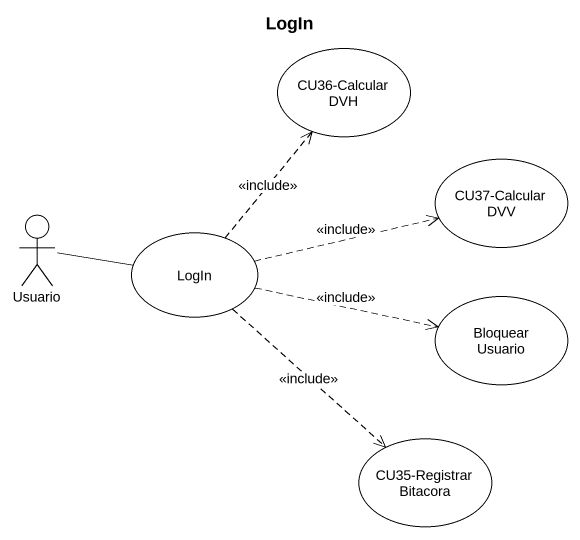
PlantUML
@startuml
title LogIn
usecase "CU36-Calcular DVH" as CU36_Calcular_DVH
usecase "CU37-Calcular DVV" as CU37_Calcular_DVV
actor Usuario
usecase LogIn
usecase "Bloquear Usuario" as Bloquear_Usuario
usecase "CU35-Registrar Bitacora" as CU35_Registrar_Bitacora
Usuario -right- LogIn
LogIn .up.> CU36_Calcular_DVH : <<include>>
LogIn .right.> CU37_Calcular_DVV : <<include>>
LogIn .right.> Bloquear_Usuario : <<include>>
LogIn ..> CU35_Registrar_Bitacora : <<include>>
@enduml
